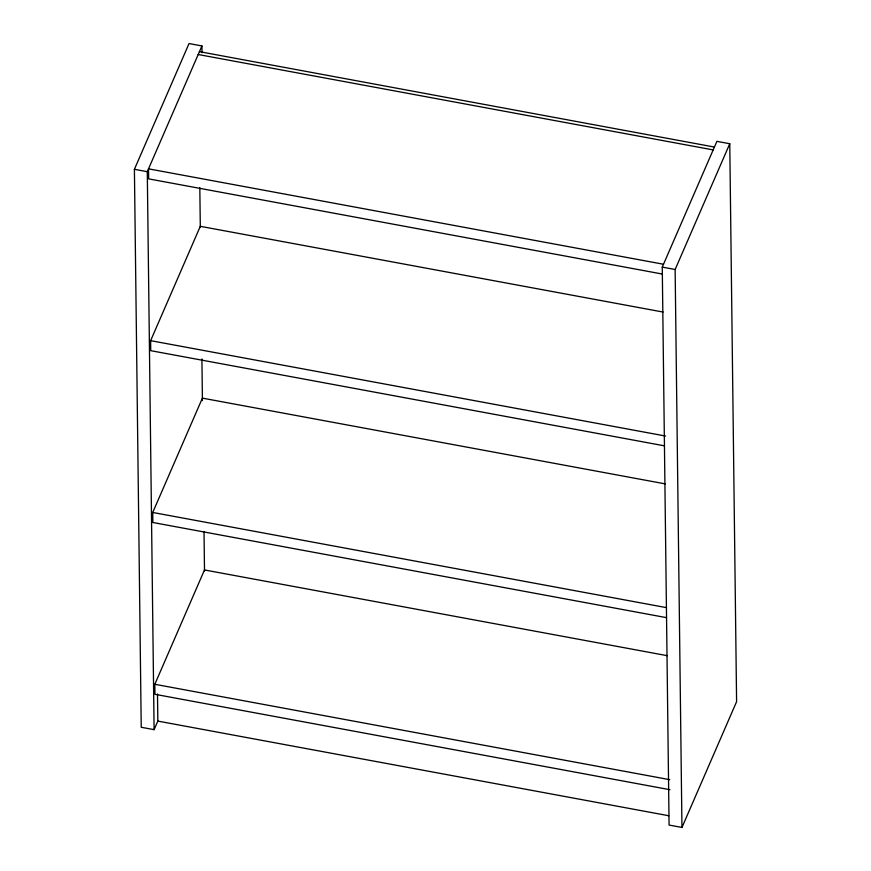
<?xml version="1.0" encoding="UTF-8"?>
<svg xmlns="http://www.w3.org/2000/svg" width="871" height="871" viewBox="0 0 871 871"><rect width="100%" height="100%" fill="white"/><g stroke="black" fill="none" stroke-linecap="round" stroke-linejoin="round"><path stroke-width="1.31" d="M157.891 720.948L154.102 729.658L141.233 727.274L134.406 169.312L189.04 43.55L201.92 45.934L202.007 52.728M154.102 729.658L147.286 171.696L201.92 45.934M664.388 445.832L150.748 350.675L150.629 340.659L200.297 226.318L663.103 312.058M666.489 617.648L152.85 522.491L152.73 512.464L202.399 398.134L665.204 483.873M669.919 789.703L154.951 694.296L154.82 684.279L204.489 569.95L667.306 655.689M662.265 267.103L716.898 141.342L729.767 143.726L736.594 701.688L681.96 827.45L669.08 825.066L662.265 267.103L675.134 269.487L729.767 143.726M199.437 51.65L714.416 147.057M198.196 54.514L713.175 149.91M663.506 264.251L148.527 168.843L148.647 178.871L662.287 274.027M134.406 169.312L147.286 171.696M150.629 340.659L665.607 436.055M152.73 512.464L666.369 607.62M154.82 684.279L669.799 779.687M668.786 815.746L157.825 721.09L157.499 694.002M675.134 269.487L681.96 827.45M199.818 187.701L200.308 227.113M201.92 358.939L202.42 400.638M204.021 531.528L204.511 570.941"/></g></svg>
